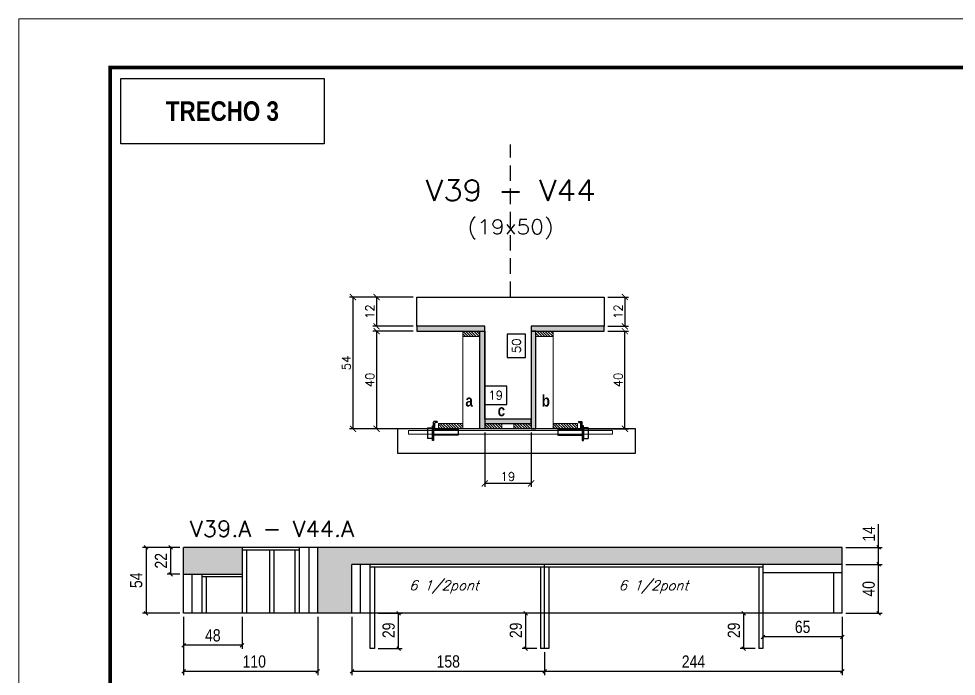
# Model space of a CAD drawing. Extents: x 0 to 6325, y 10169 to 19307.
# Drawn here: x 0 to 769, y 11828 to 12367 of the extents above; entities that cross this region are included whole.
import ezdxf
from ezdxf.enums import TextEntityAlignment as Align

# ---------------------------------------------------------------- set-up
doc = ezdxf.new("R2010")
doc.units = 0
doc.linetypes.add('DASHED', pattern=[0.75, 0.5, -0.25])
doc.linetypes.add('HIDDEN', pattern=[9.525, 6.35, -3.175])
for name, color, linetype in [('1', 1, 'Continuous'), ('barrote', 251, 'Continuous'), ('COTA', 241, 'Continuous'), ('Cota Seção (2x)', 4, 'Continuous'), ('detalhes', 4, 'Continuous'), ('Hachura', 253, 'Continuous'), ('NOMENCLATURA', 7, 'Continuous'), ('Painéis', 200, 'Continuous'), ('presilha', 1, 'Continuous'), ('SARR_2.2x7', 40, 'Continuous'), ('SARR_3.5x7', 81, 'Continuous'), ('texto', 7, 'Continuous'), ('Texto de Titulo', 7, 'Continuous'), ('Texto Qtd Sarr', 242, 'Continuous')]:
    doc.layers.add(name, color=color, linetype=linetype)
for name, color, linetype, lineweight in [('CONCRETO', 251, 'Continuous', 25), ('Folhas', 255, 'Continuous', 9), ('Madeira', 126, 'Continuous', 18), ('SARRAFO DE PRESSAO', 251, 'DASHED', 9), ('SCO-___-LAJ', 2, 'Continuous', 0), ('Texto Seção', 7, 'Continuous', 15)]:
    doc.layers.add(name, color=color, linetype=linetype, lineweight=lineweight)
doc.styles.add('COTA TECNICA', font='techl___.ttf', dxfattribs={"height": 10})
doc.styles.add('REGUA-120', font='ROMANS.shx', dxfattribs={"height": 15})
doc.styles.add('ROMANC', font='techb___.ttf', dxfattribs={"height": 2.5})
doc.styles.add('Romans', font='romans.shx')
doc.styles.add('TECNICA', font='techb___.ttf', dxfattribs={"height": 10})
doc.dimstyles.new('Cota Seção (2x)', dxfattribs={"dimtxt": 7, "dimasz": 5, "dimexe": 3, "dimexo": 3, "dimgap": 2, "dimtad": 3, "dimdec": 1, "dimlfac": 0.5, "dimzin": 12, "dimdsep": 46, "dimtxsty": 'Romans', "dimblk": 'ARCHTICK', "dimcen": 0, "dimclrd": 4, "dimclre": 4, "dimclrt": 1, "dimadec": 1, "dimazin": 3, "dimtfac": 1, "dimtdec": 1, "dimtmove": 0, "dimatfit": 3, "dimldrblk": 'OBLIQUE', "dimfxl": 1, "dimtolj": 1, "dimtzin": 12, "dimarcsym": 0})
doc.dimstyles.new('Cota Seção interna', dxfattribs={"dimtxt": 7, "dimasz": 6, "dimexe": 0.18, "dimexo": 2, "dimgap": -4, "dimtad": 3, "dimdec": 1, "dimlfac": 0.5, "dimzin": 12, "dimdsep": 46, "dimtxsty": 'Romans', "dimblk": 'ARCHTICK', "dimcen": 0.09, "dimse1": 1, "dimse2": 1, "dimsd1": 1, "dimsd2": 1, "dimclrd": 180, "dimclre": 5, "dimclrt": 1, "dimadec": 0, "dimazin": 3, "dimtfac": 1, "dimtdec": 1, "dimtofl": 0, "dimtmove": 0, "dimatfit": 3, "dimldrblk": 'ARCHTICK', "dimfxl": 1, "dimtolj": 1, "dimtzin": 0, "dimarcsym": 0})
doc.dimstyles.new('PAINEL', dxfattribs={"dimtxt": 10, "dimasz": 3, "dimexe": 3, "dimexo": 3, "dimgap": 3, "dimtad": 1, "dimdec": 1, "dimzin": 12, "dimdsep": 46, "dimtxsty": 'COTA TECNICA', "dimblk1": 'OBLIQUE', "dimblk2": 'OBLIQUE', "dimsah": 1, "dimcen": 0.9, "dimclrd": 4, "dimclre": 4, "dimclrt": 240, "dimadec": 1, "dimazin": 3, "dimtfac": 1, "dimtdec": 1, "dimtmove": 0, "dimatfit": 3, "dimfxl": 1, "dimtolj": 1, "dimtzin": 12, "dimarcsym": 0})
pattern_1 = [(315, (23338.6246, 3801.3004), (1.12253202, 1.12253202), [])]

# ---------------------------------------------------------------- blocks, each defined once
blk = doc.blocks.new('9999999999')
at = {"layer": 'Folhas'}
blk.add_lwpolyline([(98138.98, 34190.21), (99623.98, 34190.21), (99623.98, 35240.21), (98138.98, 35240.21)], close=True, dxfattribs=at)
at = {"layer": 'Folhas', "color": 30, "const_width": 3}
blk.add_lwpolyline([(98213.98, 34230.21), (99583.98, 34230.21), (99583.98, 35200.21), (98213.98, 35200.21)], close=True, dxfattribs=at)
blk = doc.blocks.new('titulo1')
at = {"layer": 'Defpoints', "color": 252, "linetype": 'HIDDEN', "ltscale": 2}
blk.add_line((0, 0), (0, 125), dxfattribs=at)
at = {"layer": 'Defpoints', "style": 'Romans', "oblique": 15}
blk.add_attdef('FOLHA', text='', height=10, dxfattribs=at).set_placement((0, 15.58), align=Align.MIDDLE_CENTER)
at = {"layer": 'Texto Qtd Sarr', "color": 3, "style": 'Romans', "oblique": 15}
for tag, height, p in [('TITULO', 17, (0, 71.45)), ('SEÇÃO', 12, (0, 41.55))]:
    blk.add_attdef(tag, text='', height=height, dxfattribs=at).set_placement(p, align=Align.MIDDLE_CENTER)
blk = doc.blocks.new('_ArchTick')
at = {"color": 0, "linetype": 'ByBlock', "const_width": 0.15}
blk.add_lwpolyline([(-0.5, -0.5), (0.5, 0.5)], dxfattribs=at)
blk = doc.blocks.new('*D400')
at = {"layer": 'COTA', "color": 4, "lineweight": -2, "transparency": 16777216}
for p, q in [((483, 12138.94), (499.88, 12138.94)), ((496.88, 12138.94), (496.88, 12114.94)), ((483, 12114.94), (499.88, 12114.94))]:
    blk.add_line(p, q, dxfattribs=at)
at = {"layer": 'Defpoints', "color": 0, "transparency": 16777216}
for p in [(480, 12138.94), (480, 12114.94), (496.88, 12114.94)]:
    blk.add_point(p, dxfattribs=at)
at = {"layer": 'COTA', "color": 4, "lineweight": -2, "transparency": 16777216, "xscale": 5, "yscale": 5, "zscale": 5}
for p, rotation in [((496.88, 12138.94), 90), ((496.88, 12114.94), 270)]:
    blk.add_blockref('_ArchTick', p, dxfattribs=dict(at, rotation=rotation))
at = {"layer": 'COTA', "color": 1, "transparency": 16777216, "insert": (491.38, 12126.94), "char_height": 7, "attachment_point": 5, "rotation": 90, "style": 'Romans'}
blk.add_mtext('\\A1;12', dxfattribs=at)
blk = doc.blocks.new('_Oblique')
at = {"layer": '1', "color": 0, "lineweight": -2}
blk.add_line((-0.5, -0.5), (0.5, 0.5), dxfattribs=at)
blk = doc.blocks.new('*D401')
at = {"layer": 'COTA', "color": 4, "lineweight": -2, "transparency": 16777216}
for p, q in [((323.4, 12138.94), (271.03, 12138.94)), ((274.03, 12030.94), (274.03, 12138.94)), ((345.4, 12030.94), (271.03, 12030.94))]:
    blk.add_line(p, q, dxfattribs=at)
at = {"layer": 'Defpoints', "color": 0, "transparency": 16777216}
for p in [(274.03, 12138.94), (326.4, 12138.94), (348.4, 12030.94)]:
    blk.add_point(p, dxfattribs=at)
at = {"layer": 'COTA', "color": 4, "lineweight": -2, "transparency": 16777216, "xscale": 5, "yscale": 5, "zscale": 5}
for p, rotation in [((274.03, 12138.94), 90), ((274.03, 12030.94), 270)]:
    blk.add_blockref('_ArchTick', p, dxfattribs=dict(at, rotation=rotation))
at = {"layer": 'COTA', "color": 1, "transparency": 16777216, "insert": (268.53, 12084.94), "char_height": 7, "attachment_point": 5, "rotation": 90, "style": 'Romans'}
blk.add_mtext('\\A1;54', dxfattribs=at)
blk = doc.blocks.new('*D402')
at = {"layer": 'COTA', "color": 4, "lineweight": -2, "transparency": 16777216}
for p, q in [((483, 12110.94), (499.88, 12110.94)), ((496.88, 12030.94), (496.88, 12110.94)), ((456.6, 12030.94), (499.88, 12030.94))]:
    blk.add_line(p, q, dxfattribs=at)
at = {"layer": 'Defpoints', "color": 0, "transparency": 16777216}
for p in [(480, 12110.94), (496.88, 12110.94), (453.6, 12030.94)]:
    blk.add_point(p, dxfattribs=at)
at = {"layer": 'COTA', "color": 4, "lineweight": -2, "transparency": 16777216, "xscale": 5, "yscale": 5, "zscale": 5}
for p, rotation in [((496.88, 12110.94), 90), ((496.88, 12030.94), 270)]:
    blk.add_blockref('_ArchTick', p, dxfattribs=dict(at, rotation=rotation))
at = {"layer": 'COTA', "color": 1, "transparency": 16777216, "insert": (491.38, 12070.94), "char_height": 7, "attachment_point": 5, "rotation": 90, "style": 'Romans'}
blk.add_mtext('\\A1;40', dxfattribs=at)
blk = doc.blocks.new('*D403')
at = {"layer": 'Cota Seção (2x)', "color": 180, "lineweight": -2, "transparency": 16777216}
for p, q in [((415.5, 12108.61), (400.5, 12108.61)), ((400.5, 12108.61), (400.5, 12089.28)), ((415.5, 12089.28), (415.5, 12108.61)), ((400.5, 12089.28), (415.5, 12089.28))]:
    blk.add_line(p, q, dxfattribs=at)
at = {"layer": 'Defpoints', "color": 0, "transparency": 16777216}
for p in [(419.5, 12138.94), (431, 12138.94), (431, 12038.94)]:
    blk.add_point(p, dxfattribs=at)
at = {"layer": 'Cota Seção (2x)', "color": 1, "transparency": 16777216, "insert": (408, 12098.94), "char_height": 7, "attachment_point": 5, "rotation": 90, "style": 'Romans'}
blk.add_mtext('\\A1;50', dxfattribs=at)
blk = doc.blocks.new('*D404')
at = {"layer": 'COTA', "color": 4, "lineweight": -2, "transparency": 16777216}
for p, q in [((323.4, 12138.94), (290.35, 12138.94)), ((293.35, 12138.94), (293.35, 12114.94)), ((323.4, 12114.94), (290.35, 12114.94))]:
    blk.add_line(p, q, dxfattribs=at)
at = {"layer": 'Defpoints', "color": 0, "transparency": 16777216}
for p in [(326.4, 12138.94), (293.35, 12114.94), (326.4, 12114.94)]:
    blk.add_point(p, dxfattribs=at)
at = {"layer": 'COTA', "color": 4, "lineweight": -2, "transparency": 16777216, "xscale": 5, "yscale": 5, "zscale": 5}
for p, rotation in [((293.35, 12138.94), 90), ((293.35, 12114.94), 270)]:
    blk.add_blockref('_ArchTick', p, dxfattribs=dict(at, rotation=rotation))
at = {"layer": 'COTA', "color": 1, "transparency": 16777216, "insert": (287.85, 12126.94), "char_height": 7, "attachment_point": 5, "rotation": 90, "style": 'Romans'}
blk.add_mtext('\\A1;12', dxfattribs=at)
blk = doc.blocks.new('*D405')
at = {"layer": 'COTA', "color": 4, "lineweight": -2, "transparency": 16777216}
for p, q in [((323.4, 12110.94), (290.35, 12110.94)), ((293.35, 12110.94), (293.35, 12030.94)), ((345.4, 12030.94), (290.35, 12030.94))]:
    blk.add_line(p, q, dxfattribs=at)
at = {"layer": 'Defpoints', "color": 0, "transparency": 16777216}
for p in [(326.4, 12110.94), (293.35, 12030.94), (348.4, 12030.94)]:
    blk.add_point(p, dxfattribs=at)
at = {"layer": 'COTA', "color": 4, "lineweight": -2, "transparency": 16777216, "xscale": 5, "yscale": 5, "zscale": 5}
for p, rotation in [((293.35, 12110.94), 90), ((293.35, 12030.94), 270)]:
    blk.add_blockref('_ArchTick', p, dxfattribs=dict(at, rotation=rotation))
at = {"layer": 'COTA', "color": 1, "transparency": 16777216, "insert": (287.85, 12070.94), "char_height": 7, "attachment_point": 5, "rotation": 90, "style": 'Romans'}
blk.add_mtext('\\A1;40', dxfattribs=at)
blk = doc.blocks.new('PRESILHA METÁLICA 1')
at = {"layer": 'presilha'}
for p, q in [((0, 13), (6, 13)), ((0, 13), (0, 0)), ((6, 15.5), (7.5, 15.5)), ((6, -2.5), (6, 15.5)), ((6, 13), (6, 0)), ((7.5, 10.6), (7.5, 19.9)), ((7.5, 15.5), (7.5, -2.5)), ((12, 21), (8.6, 21)), ((9, 11.6), (9, 18.9)), ((12, 19.5), (9.6, 19.5)), ((12, 21), (12, 19.5)), ((6, 0), (0, 0)), ((37.5, 4.1), (7.5, 4.1)), ((37.5, 11), (9.6, 11)), ((37.5, 11), (37.5, 4.1)), ((7.5, -2.5), (6, -2.5))]:
    blk.add_line(p, q, dxfattribs=at)
for centre, radius, start, end in [((8.6, 19.9), 1.14, 90, 180), ((9.6, 18.9), 0.57, 90, 180), ((9.6, 11.6), 0.57, 180, 270)]:
    blk.add_arc(centre, radius, start, end, dxfattribs=at)
blk = doc.blocks.new('*D406')
at = {"layer": 'COTA', "color": 4, "lineweight": -2, "transparency": 16777216}
for p, q in [((382, 12027.94), (382, 11983.22)), ((420, 12027.94), (420, 11983.22)), ((382, 11986.22), (420, 11986.22))]:
    blk.add_line(p, q, dxfattribs=at)
at = {"layer": 'Defpoints', "color": 0, "transparency": 16777216}
for p in [(382, 12030.94), (420, 12030.94), (420, 11986.22)]:
    blk.add_point(p, dxfattribs=at)
at = {"layer": 'COTA', "color": 4, "lineweight": -2, "transparency": 16777216, "xscale": 5, "yscale": 5, "zscale": 5, "rotation": 180}
blk.add_blockref('_ArchTick', (382, 11986.22), dxfattribs=at)
at = {"layer": 'COTA', "color": 4, "lineweight": -2, "transparency": 16777216, "xscale": 5, "yscale": 5, "zscale": 5}
blk.add_blockref('_ArchTick', (420, 11986.22), dxfattribs=at)
at = {"layer": 'COTA', "color": 1, "transparency": 16777216, "insert": (401, 11991.72), "char_height": 7, "attachment_point": 5, "style": 'Romans'}
blk.add_mtext('\\A1;19', dxfattribs=at)
blk = doc.blocks.new('*D407')
at = {"layer": 'Cota Seção (2x)', "color": 180, "lineweight": -2, "transparency": 16777216}
for p, q in [((400, 12065.94), (382, 12065.94)), ((382, 12065.94), (382, 12050.94)), ((400, 12050.94), (400, 12065.94)), ((382, 12050.94), (400, 12050.94))]:
    blk.add_line(p, q, dxfattribs=at)
at = {"layer": 'Defpoints', "color": 0, "transparency": 16777216}
for p in [(420, 12046.94), (382.01, 12030.94), (420, 12030.94)]:
    blk.add_point(p, dxfattribs=at)
at = {"layer": 'Cota Seção (2x)', "color": 1, "transparency": 16777216, "insert": (391, 12058.44), "char_height": 7, "attachment_point": 5, "style": 'Romans'}
blk.add_mtext('\\A1;19', dxfattribs=at)
blk = doc.blocks.new('*D408')
at = {"layer": 'COTA', "color": 4, "linetype": 'ByBlock', "lineweight": -2, "transparency": 16777216}
for p, q in [((675.12, 11876.7), (675.12, 11828.98)), ((431.12, 11847.7), (431.12, 11828.98)), ((675.12, 11831.98), (431.12, 11831.98))]:
    blk.add_line(p, q, dxfattribs=at)
at = {"layer": 'Defpoints', "color": 0, "linetype": 'ByBlock', "transparency": 16777216}
for p in [(675.12, 11879.7), (431.12, 11850.7), (431.12, 11831.98)]:
    blk.add_point(p, dxfattribs=at)
at = {"layer": 'COTA', "color": 4, "linetype": 'ByBlock', "lineweight": -2, "transparency": 16777216, "xscale": 3, "yscale": 3, "zscale": 3, "rotation": 180}
blk.add_blockref('_Oblique', (431.12, 11831.98), dxfattribs=at)
at = {"layer": 'COTA', "color": 4, "linetype": 'ByBlock', "lineweight": -2, "transparency": 16777216, "xscale": 3, "yscale": 3, "zscale": 3}
blk.add_blockref('_Oblique', (675.12, 11831.98), dxfattribs=at)
at = {"layer": 'COTA', "color": 240, "linetype": 'ByBlock', "transparency": 16777216, "insert": (553.12, 11840.05), "char_height": 10, "attachment_point": 5, "style": 'COTA TECNICA'}
blk.add_mtext('\\A1;244', dxfattribs=at)
blk = doc.blocks.new('*D409')
at = {"layer": 'COTA', "color": 4, "linetype": 'ByBlock', "lineweight": -2, "transparency": 16777216}
for p, q in [((273.1, 11876.7), (273.1, 11828.98)), ((431.12, 11847.7), (431.12, 11828.98)), ((431.12, 11831.98), (273.1, 11831.98))]:
    blk.add_line(p, q, dxfattribs=at)
at = {"layer": 'Defpoints', "color": 0, "linetype": 'ByBlock', "transparency": 16777216}
for p in [(273.1, 11879.7), (431.12, 11850.7), (273.1, 11831.98)]:
    blk.add_point(p, dxfattribs=at)
at = {"layer": 'COTA', "color": 4, "linetype": 'ByBlock', "lineweight": -2, "transparency": 16777216, "xscale": 3, "yscale": 3, "zscale": 3, "rotation": 180}
blk.add_blockref('_Oblique', (273.1, 11831.98), dxfattribs=at)
at = {"layer": 'COTA', "color": 4, "linetype": 'ByBlock', "lineweight": -2, "transparency": 16777216, "xscale": 3, "yscale": 3, "zscale": 3}
blk.add_blockref('_Oblique', (431.12, 11831.98), dxfattribs=at)
at = {"layer": 'COTA', "color": 240, "linetype": 'ByBlock', "transparency": 16777216, "insert": (352.11, 11840.11), "char_height": 10, "width": 210.731, "attachment_point": 5, "style": 'COTA TECNICA'}
blk.add_mtext('\\A1;158', dxfattribs=at)
blk = doc.blocks.new('*D395')
at = {"layer": 'COTA', "color": 4, "lineweight": -2, "transparency": 16777216}
for p, q in [((245.1, 11876.7), (245.1, 11828.98)), ((135.1, 11873.01), (135.1, 11828.98)), ((245.1, 11831.98), (135.1, 11831.98))]:
    blk.add_line(p, q, dxfattribs=at)
at = {"layer": 'Defpoints', "color": 0, "transparency": 16777216}
for p in [(135.1, 11876.01), (245.1, 11879.7), (135.1, 11831.98)]:
    blk.add_point(p, dxfattribs=at)
at = {"layer": 'COTA', "color": 4, "lineweight": -2, "transparency": 16777216, "xscale": 3, "yscale": 3, "zscale": 3, "rotation": 180}
blk.add_blockref('_Oblique', (135.1, 11831.98), dxfattribs=at)
at = {"layer": 'COTA', "color": 4, "lineweight": -2, "transparency": 16777216, "xscale": 3, "yscale": 3, "zscale": 3}
blk.add_blockref('_Oblique', (245.1, 11831.98), dxfattribs=at)
at = {"layer": 'COTA', "color": 240, "transparency": 16777216, "insert": (193.1, 11840.08), "char_height": 10, "attachment_point": 5, "style": 'COTA TECNICA'}
blk.add_mtext('\\A1;110', dxfattribs=at)
blk = doc.blocks.new('*D847')
at = {"layer": 'COTA', "color": 4, "lineweight": -2, "transparency": 16777216}
for p, q in [((135.1, 11876.7), (135.1, 11850.42)), ((183.1, 11876.7), (183.1, 11850.42)), ((183.1, 11853.42), (135.1, 11853.42))]:
    blk.add_line(p, q, dxfattribs=at)
at = {"layer": 'Defpoints', "color": 0, "transparency": 16777216}
for p in [(135.1, 11879.7), (183.1, 11879.7), (135.1, 11853.42)]:
    blk.add_point(p, dxfattribs=at)
at = {"layer": 'COTA', "color": 4, "lineweight": -2, "transparency": 16777216, "xscale": 3, "yscale": 3, "zscale": 3, "rotation": 180}
blk.add_blockref('_Oblique', (135.1, 11853.42), dxfattribs=at)
at = {"layer": 'COTA', "color": 4, "lineweight": -2, "transparency": 16777216, "xscale": 3, "yscale": 3, "zscale": 3}
blk.add_blockref('_Oblique', (183.1, 11853.42), dxfattribs=at)
at = {"layer": 'COTA', "color": 240, "transparency": 16777216, "insert": (159.1, 11861.51), "char_height": 10, "attachment_point": 5, "style": 'COTA TECNICA'}
blk.add_mtext('\\A1;48', dxfattribs=at)
blk = doc.blocks.new('*D848')
at = {"layer": 'COTA', "color": 4, "lineweight": -2, "transparency": 16777216}
for p, q in [((424.62, 11879.7), (412.66, 11879.7)), ((415.66, 11850.7), (415.66, 11879.7)), ((424.62, 11850.7), (412.66, 11850.7))]:
    blk.add_line(p, q, dxfattribs=at)
at = {"layer": 'Defpoints', "color": 0, "transparency": 16777216}
for p in [(415.66, 11879.7), (427.62, 11879.7), (427.62, 11850.7)]:
    blk.add_point(p, dxfattribs=at)
at = {"layer": 'COTA', "color": 4, "lineweight": -2, "transparency": 16777216, "xscale": 3, "yscale": 3, "zscale": 3}
for p, rotation in [((415.66, 11879.7), 90), ((415.66, 11850.7), 270)]:
    blk.add_blockref('_Oblique', p, dxfattribs=dict(at, rotation=rotation))
at = {"layer": 'COTA', "color": 240, "transparency": 16777216, "insert": (407.58, 11865.7), "char_height": 10, "attachment_point": 5, "rotation": 90, "style": 'COTA TECNICA'}
blk.add_mtext('\\A1;29', dxfattribs=at)
blk = doc.blocks.new('*D849')
at = {"layer": 'COTA', "color": 4, "lineweight": -2, "transparency": 16777216}
for p, q in [((294.6, 11879.7), (314.35, 11879.7)), ((311.35, 11850.7), (311.35, 11879.7)), ((294.6, 11850.7), (314.35, 11850.7))]:
    blk.add_line(p, q, dxfattribs=at)
at = {"layer": 'Defpoints', "color": 0, "transparency": 16777216}
for p in [(291.6, 11879.7), (311.35, 11879.7), (291.6, 11850.7)]:
    blk.add_point(p, dxfattribs=at)
at = {"layer": 'COTA', "color": 4, "lineweight": -2, "transparency": 16777216, "xscale": 3, "yscale": 3, "zscale": 3}
for p, rotation in [((311.35, 11879.7), 90), ((311.35, 11850.7), 270)]:
    blk.add_blockref('_Oblique', p, dxfattribs=dict(at, rotation=rotation))
at = {"layer": 'COTA', "color": 240, "transparency": 16777216, "insert": (303.26, 11865.7), "char_height": 10, "attachment_point": 5, "rotation": 90, "style": 'COTA TECNICA'}
blk.add_mtext('\\A1;29', dxfattribs=at)
blk = doc.blocks.new('*D850')
at = {"layer": 'COTA', "color": 4, "lineweight": -2, "transparency": 16777216}
for p, q in [((603.62, 11879.7), (591.38, 11879.7)), ((594.38, 11850.7), (594.38, 11879.7)), ((603.62, 11850.7), (591.38, 11850.7))]:
    blk.add_line(p, q, dxfattribs=at)
at = {"layer": 'Defpoints', "color": 0, "transparency": 16777216}
for p in [(594.38, 11879.7), (606.62, 11879.7), (606.62, 11850.7)]:
    blk.add_point(p, dxfattribs=at)
at = {"layer": 'COTA', "color": 4, "lineweight": -2, "transparency": 16777216, "xscale": 3, "yscale": 3, "zscale": 3}
for p, rotation in [((594.38, 11879.7), 90), ((594.38, 11850.7), 270)]:
    blk.add_blockref('_Oblique', p, dxfattribs=dict(at, rotation=rotation))
at = {"layer": 'COTA', "color": 240, "transparency": 16777216, "insert": (586.29, 11865.7), "char_height": 10, "attachment_point": 5, "rotation": 90, "style": 'COTA TECNICA'}
blk.add_mtext('\\A1;29', dxfattribs=at)
blk = doc.blocks.new('*D851')
at = {"layer": 'COTA', "color": 4, "lineweight": -2, "transparency": 16777216}
for p, q in [((610.12, 11876.7), (610.12, 11857.3)), ((675.12, 11876.7), (675.12, 11857.3)), ((675.12, 11860.3), (610.12, 11860.3))]:
    blk.add_line(p, q, dxfattribs=at)
at = {"layer": 'Defpoints', "color": 0, "transparency": 16777216}
for p in [(610.12, 11879.7), (675.12, 11879.7), (610.12, 11860.3)]:
    blk.add_point(p, dxfattribs=at)
at = {"layer": 'COTA', "color": 4, "lineweight": -2, "transparency": 16777216, "xscale": 3, "yscale": 3, "zscale": 3, "rotation": 180}
blk.add_blockref('_Oblique', (610.12, 11860.3), dxfattribs=at)
at = {"layer": 'COTA', "color": 4, "lineweight": -2, "transparency": 16777216, "xscale": 3, "yscale": 3, "zscale": 3}
blk.add_blockref('_Oblique', (675.12, 11860.3), dxfattribs=at)
at = {"layer": 'COTA', "color": 240, "transparency": 16777216, "insert": (642.62, 11868.41), "char_height": 10, "attachment_point": 5, "style": 'COTA TECNICA'}
blk.add_mtext('\\A1;65', dxfattribs=at)
blk = doc.blocks.new('*D852')
at = {"layer": 'COTA', "color": 4, "lineweight": -2, "transparency": 16777216}
for p, q in [((678.12, 11919.7), (707.91, 11919.7)), ((704.91, 11879.7), (704.91, 11919.7)), ((678.12, 11879.7), (707.91, 11879.7))]:
    blk.add_line(p, q, dxfattribs=at)
at = {"layer": 'Defpoints', "color": 0, "transparency": 16777216}
for p in [(675.12, 11919.7), (704.91, 11919.7), (675.12, 11879.7)]:
    blk.add_point(p, dxfattribs=at)
at = {"layer": 'COTA', "color": 4, "lineweight": -2, "transparency": 16777216, "xscale": 3, "yscale": 3, "zscale": 3}
for p, rotation in [((704.91, 11919.7), 90), ((704.91, 11879.7), 270)]:
    blk.add_blockref('_Oblique', p, dxfattribs=dict(at, rotation=rotation))
at = {"layer": 'COTA', "color": 240, "transparency": 16777216, "insert": (696.8, 11899.7), "char_height": 10, "attachment_point": 5, "rotation": 90, "style": 'COTA TECNICA'}
blk.add_mtext('\\A1;40', dxfattribs=at)
blk = doc.blocks.new('*D853')
at = {"layer": 'COTA', "color": 4, "lineweight": -2, "transparency": 16777216}
for p, q in [((704.91, 11933.7), (704.91, 11952.82)), ((678.12, 11933.7), (707.91, 11933.7)), ((704.91, 11919.7), (704.91, 11933.7)), ((678.12, 11919.7), (707.91, 11919.7))]:
    blk.add_line(p, q, dxfattribs=at)
at = {"layer": 'Defpoints', "color": 0, "transparency": 16777216}
for p in [(675.12, 11933.7), (704.91, 11933.7), (675.12, 11919.7)]:
    blk.add_point(p, dxfattribs=at)
at = {"layer": 'COTA', "color": 4, "lineweight": -2, "transparency": 16777216, "xscale": 3, "yscale": 3, "zscale": 3}
for p, rotation in [((704.91, 11933.7), 90), ((704.91, 11919.7), 270)]:
    blk.add_blockref('_Oblique', p, dxfattribs=dict(at, rotation=rotation))
at = {"layer": 'COTA', "color": 240, "transparency": 16777216, "insert": (696.83, 11944.76), "char_height": 10, "attachment_point": 5, "rotation": 90, "style": 'COTA TECNICA'}
blk.add_mtext('\\A1;14', dxfattribs=at)
blk = doc.blocks.new('*D910')
at = {"layer": 'COTA', "color": 4, "lineweight": -2, "transparency": 16777216}
for p, q in [((132.1, 11933.7), (121.61, 11933.7)), ((124.61, 11911.7), (124.61, 11933.7)), ((132.1, 11911.7), (121.61, 11911.7))]:
    blk.add_line(p, q, dxfattribs=at)
at = {"layer": 'Defpoints', "color": 0, "transparency": 16777216}
for p in [(124.61, 11933.7), (135.1, 11933.7), (135.1, 11911.7)]:
    blk.add_point(p, dxfattribs=at)
at = {"layer": 'COTA', "color": 4, "lineweight": -2, "transparency": 16777216, "xscale": 3, "yscale": 3, "zscale": 3}
for p, rotation in [((124.61, 11933.7), 90), ((124.61, 11911.7), 270)]:
    blk.add_blockref('_Oblique', p, dxfattribs=dict(at, rotation=rotation))
at = {"layer": 'COTA', "color": 240, "transparency": 16777216, "insert": (116.61, 11922.7), "char_height": 10, "attachment_point": 5, "rotation": 90, "style": 'COTA TECNICA'}
blk.add_mtext('\\A1;22', dxfattribs=at)
blk = doc.blocks.new('*D911')
at = {"layer": 'COTA', "color": 4, "lineweight": -2, "transparency": 16777216}
for p, q in [((132.1, 11933.7), (101.43, 11933.7)), ((104.43, 11933.7), (104.43, 11879.7)), ((132.1, 11879.7), (101.43, 11879.7))]:
    blk.add_line(p, q, dxfattribs=at)
at = {"layer": 'Defpoints', "color": 0, "transparency": 16777216}
for p in [(135.1, 11933.7), (104.43, 11879.7), (135.1, 11879.7)]:
    blk.add_point(p, dxfattribs=at)
at = {"layer": 'COTA', "color": 4, "lineweight": -2, "transparency": 16777216, "xscale": 3, "yscale": 3, "zscale": 3}
for p, rotation in [((104.43, 11933.7), 90), ((104.43, 11879.7), 270)]:
    blk.add_blockref('_Oblique', p, dxfattribs=dict(at, rotation=rotation))
at = {"layer": 'COTA', "color": 240, "transparency": 16777216, "insert": (96.32, 11906.7), "char_height": 10, "attachment_point": 5, "rotation": 90, "style": 'COTA TECNICA'}
blk.add_mtext('\\A1;54', dxfattribs=at)

msp = doc.modelspace()

# ---------------------------------------------------------------- hatches: boundary and pattern name
at = {"layer": 'COTA'}
h = msp.add_hatch(dxfattribs=at)
h.set_pattern_fill('AR-CONC', color=241, scale=0.03)
h.paths.add_polyline_path([(183.1, 11911.7), (183.1, 11933.7), (135.1, 11933.7), (135.1, 11911.7)])
h.paths.add_polyline_path([(273.1, 11919.7), (675.12, 11919.7), (675.12, 11933.7), (245.1, 11933.7), (245.1, 11879.7), (273.1, 11879.7)])
at = {"layer": 'Hachura'}
h = msp.add_hatch(color=256, dxfattribs=at)
h.dxf.hatch_style = 1
h.paths.add_polyline_path([(382, 12110.94), (382, 12114.94), (326.4, 12114.94), (326.4, 12110.94)])
h = msp.add_hatch(color=256, dxfattribs=at)
h.dxf.hatch_style = 1
h.paths.add_polyline_path([(424, 12114.94), (420, 12114.94), (420, 12030.94), (424, 12030.94)])
h = msp.add_hatch(color=256, dxfattribs=at)
h.dxf.hatch_style = 1
h.paths.add_polyline_path([(480, 12110.94), (480, 12114.94), (420, 12114.94), (420, 12110.94)])
h = msp.add_hatch(dxfattribs=at)
h.set_pattern_fill('ANSI31', color=256, scale=0.5, angle=270, style=0)
h.set_pattern_definition([(315, (23338.6246, 3803.3004), (1.12253202, 1.12253202), [])])
h.paths.add_polyline_path([(378, 12106.54), (378, 12110.94), (364, 12110.94), (364, 12106.54)])
h = msp.add_hatch(color=256, dxfattribs=at)
h.dxf.hatch_style = 1
h.paths.add_polyline_path([(378, 12110.94), (382, 12110.94), (382, 12030.94), (378, 12030.94)])
h = msp.add_hatch(dxfattribs=at)
h.set_pattern_fill('ANSI31', color=256, scale=0.5, angle=270, style=0)
h.set_pattern_definition([(315, (23338.6246, 3803.3004), (1.12253202, 1.12253202), [])])
h.paths.add_polyline_path([(424, 12106.54), (424, 12110.94), (438, 12110.94), (438, 12106.54)])
h = msp.add_hatch(color=256, dxfattribs=at)
h.dxf.hatch_style = 1
h.paths.add_polyline_path([(420, 12035.34), (420, 12038.94), (382, 12038.94), (382, 12035.34)])
h = msp.add_hatch(dxfattribs=at)
h.set_pattern_fill('ANSI31', color=256, scale=0.5, angle=270, style=0)
h.set_pattern_definition([(315, (23338.6246, 3801.3004), (1.12253202, 1.12253202), [])])
h.paths.add_polyline_path([(344, 12030.94), (344, 12035.34), (364, 12035.34), (364, 12030.94)])
h = msp.add_hatch(dxfattribs=at)
h.set_pattern_fill('ANSI31', color=256, scale=0.5, angle=270, style=0)
h.set_pattern_definition(pattern_1)
h.paths.add_polyline_path([(382, 12030.94), (382, 12035.34), (396, 12035.34), (396, 12030.94)])
h = msp.add_hatch(dxfattribs=at)
h.set_pattern_fill('ANSI31', color=256, scale=0.5, angle=270, style=0)
h.set_pattern_definition(pattern_1)
h.paths.add_polyline_path([(420, 12030.94), (420, 12035.34), (406, 12035.34), (406, 12030.94)])
h = msp.add_hatch(dxfattribs=at)
h.set_pattern_fill('ANSI31', color=256, scale=0.5, angle=270, style=0)
h.set_pattern_definition(pattern_1)
h.paths.add_polyline_path([(458, 12030.94), (458, 12035.34), (438, 12035.34), (438, 12030.94)])

# ---------------------------------------------------------------- linework, layer by layer
at = {"layer": 'barrote'}
msp.add_lwpolyline([(310.55, 12010.94), (505.73, 12010.94), (505.73, 12030.94), (310.55, 12030.94)], close=True, dxfattribs=at)
at = {"layer": 'CONCRETO'}
msp.add_lwpolyline([(326.4, 12114.94), (326.4, 12138.94), (480, 12138.94), (480, 12114.94), (420, 12114.94), (420, 12038.94), (382, 12038.94), (382, 12114.94)], close=True, dxfattribs=at)
at = {"layer": 'COTA'}
for p, q in [((135.1, 11911.7), (135.1, 11933.7)), ((183.1, 11933.7), (135.1, 11933.7)), ((675.12, 11933.7), (245.1, 11933.7)), ((675.12, 11919.7), (675.12, 11933.7)), ((183.1, 11911.7), (183.1, 11879.7)), ((273.1, 11879.7), (245.1, 11879.7)), ((291.6, 11850.7), (288.1, 11850.7)), ((434.62, 11850.7), (427.62, 11850.7))]:
    msp.add_line(p, q, dxfattribs=at)
msp.add_lwpolyline([(83.57, 12318.12), (250.35, 12318.12), (250.35, 12264.46), (83.57, 12264.46)], close=True, dxfattribs=at)
at = {"layer": 'Madeira'}
for points in [[(378, 12106.54), (378, 12110.94), (364, 12110.94), (364, 12106.54)], [(378, 12110.94), (364, 12110.94), (364, 12030.94), (378, 12030.94)], [(424, 12106.54), (424, 12110.94), (438, 12110.94), (438, 12106.54)], [(424, 12110.94), (438, 12110.94), (438, 12030.94), (424, 12030.94)], [(344, 12030.94), (344, 12035.34), (364, 12035.34), (364, 12030.94)], [(382, 12030.94), (382, 12035.34), (396, 12035.34), (396, 12030.94)], [(420, 12030.94), (420, 12035.34), (406, 12035.34), (406, 12030.94)], [(458, 12030.94), (458, 12035.34), (438, 12035.34), (438, 12030.94)]]:
    msp.add_lwpolyline(points, close=True, dxfattribs=at)
at = {"layer": 'Painéis', "linetype": 'ByBlock'}
for p, q in [((245.1, 11933.7), (183.1, 11933.7)), ((183.1, 11933.7), (183.1, 11911.7)), ((245.1, 11879.7), (245.1, 11933.7)), ((675.12, 11919.7), (273.1, 11919.7)), ((273.1, 11879.7), (273.1, 11919.7)), ((431.12, 11850.7), (431.12, 11919.7)), ((675.12, 11879.7), (675.12, 11919.7)), ((135.1, 11879.7), (135.1, 11911.7)), ((135.1, 11911.7), (183.1, 11911.7)), ((245.1, 11879.7), (135.1, 11879.7)), ((675.12, 11879.7), (273.1, 11879.7))]:
    msp.add_line(p, q, dxfattribs=at)
at = {"layer": 'Painéis'}
for points in [[(382, 12110.94), (382, 12114.94), (326.4, 12114.94), (326.4, 12110.94)], [(480, 12110.94), (480, 12114.94), (420, 12114.94), (420, 12110.94)], [(378, 12110.94), (382, 12110.94), (382, 12030.94), (378, 12030.94)], [(424, 12110.94), (420, 12110.94), (420, 12030.94), (424, 12030.94)], [(420, 12035.34), (420, 12038.94), (382, 12038.94), (382, 12035.34)]]:
    msp.add_lwpolyline(points, close=True, dxfattribs=at)
at = {"layer": 'SARR_2.2x7', "linetype": 'Continuous'}
for p, q in [((230.1, 11931.5), (183.1, 11931.5)), ((238.1, 11879.7), (238.1, 11933.7)), ((280.1, 11879.7), (280.1, 11919.7)), ((431.12, 11917.5), (288.1, 11917.5)), ((610.12, 11917.5), (431.12, 11917.5)), ((142.1, 11879.7), (142.1, 11911.7)), ((183.1, 11909.5), (150.1, 11909.5)), ((675.12, 11912.7), (610.12, 11912.7)), ((668.12, 11879.7), (668.12, 11912.7))]:
    msp.add_line(p, q, dxfattribs=at)
at = {"layer": 'SARR_3.5x7'}
for p, q in [((186.6, 11931.5), (186.6, 11879.7)), ((205.69, 11931.5), (205.69, 11879.7)), ((209.19, 11931.5), (209.19, 11879.7)), ((226.6, 11879.7), (226.6, 11931.5)), ((230.1, 11879.7), (230.1, 11933.7)), ((288.1, 11850.7), (288.1, 11919.7)), ((291.6, 11917.5), (291.6, 11850.7)), ((427.62, 11917.5), (427.62, 11850.7)), ((434.62, 11917.5), (434.62, 11850.7)), ((606.62, 11917.5), (606.62, 11850.7)), ((610.12, 11919.7), (610.12, 11850.7)), ((150.1, 11911.7), (150.1, 11879.7)), ((153.6, 11909.5), (153.6, 11879.7)), ((153.6, 11879.7), (150.1, 11879.7)), ((610.12, 11850.7), (606.62, 11850.7))]:
    msp.add_line(p, q, dxfattribs=at)
at = {"layer": 'SCO-___-LAJ', "color": 1}
msp.add_lwpolyline([(319.55, 12029.61), (486.86, 12029.61), (486.86, 12026.41), (319.55, 12026.41)], close=True, dxfattribs=at)

# ---------------------------------------------------------------- block references
at = {"layer": 'presilha', "yscale": 0.6666666666666666, "zscale": 0.6666666666666666}
for p, xscale in [((335.14, 12022.98), 0.6666666666666666), ((466.87, 12022.98), -0.6666666666666666)]:
    msp.add_blockref('PRESILHA METÁLICA 1', p, dxfattribs=dict(at, xscale=xscale))
at = {"layer": 'SARRAFO DE PRESSAO', "color": 6, "linetype": 'ByBlock'}
msp.add_blockref('9999999999', (-98138.98, -22873.08), dxfattribs=at)
at = {"layer": 'Texto Seção'}
ref = msp.add_blockref('titulo1', (403.2, 12138.94), dxfattribs=at)
ref.add_attrib('TITULO', 'V39 - V44', dxfattribs={"layer": 'Texto de Titulo', "color": 7, "height": 17, "style": 'Romans', "width": 1.1}).set_placement((403.2, 12226.44), align=Align.MIDDLE_CENTER)
ref.add_attrib('SEÇÃO', '(19x50)', dxfattribs={"layer": 'Texto de Titulo', "color": 7, "height": 12, "style": 'Romans', "width": 1.1}).set_placement((403.2, 12196.44), align=Align.MIDDLE_CENTER)

# ---------------------------------------------------------------- texts
at = {"layer": 'detalhes', "style": 'TECNICA'}
for s, p in [('b', (428.72, 12049.13)), ('a', (366.18, 12049.14)), ('c', (392.6, 12041.18))]:
    msp.add_text(s, height=9.6, dxfattribs=at).set_placement(p)
at = {"layer": 'NOMENCLATURA', "color": 2, "insert": (166.96, 12291.29), "char_height": 16, "attachment_point": 5, "style": 'ROMANC'}
msp.add_mtext('TRECHO 3', dxfattribs=at)
at = {"layer": 'texto', "color": 2, "char_height": 8, "attachment_point": 5, "style": 'Romans'}
for insert in [(348.54, 11901.28), (520.31, 11901.28)]:
    msp.add_mtext('{\\Q19;\\C256;6 1/2pont}', dxfattribs=dict(at, insert=insert))
at = {"layer": 'Texto Seção', "style": 'REGUA-120', "width": 1.05}
msp.add_text('V39.A - V44.A', height=13, dxfattribs=at).set_placement((140.33, 11942.43))

# ---------------------------------------------------------------- dimensions: what is measured, and where the dimension line sits
at = {"layer": 'COTA'}
for base, p1, p2, angle, dimstyle, picture, middle in [((274.03, 12138.94), (348.4, 12030.94), (326.4, 12138.94), 90, 'Cota Seção (2x)', '*D401', (268.53, 12084.94)), ((293.35, 12114.94), (326.4, 12138.94), (326.4, 12114.94), 90, 'Cota Seção (2x)', '*D404', (287.85, 12126.94)), ((496.88, 12114.94), (480, 12138.94), (480, 12114.94), 90, 'Cota Seção (2x)', '*D400', (491.38, 12126.94)), ((293.35, 12030.94), (326.4, 12110.94), (348.4, 12030.94), 90, 'Cota Seção (2x)', '*D405', (287.85, 12070.94)), ((496.88, 12110.94), (453.6, 12030.94), (480, 12110.94), 90, 'Cota Seção (2x)', '*D402', (491.38, 12070.94)), ((704.91, 11933.7), (675.12, 11919.7), (675.12, 11933.7), 90, 'PAINEL', '*D853', (696.83, 11944.76)), ((104.43, 11879.7), (135.1, 11933.7), (135.1, 11879.7), 90, 'PAINEL', '*D911', (96.32, 11906.7)), ((124.61, 11933.7), (135.1, 11911.7), (135.1, 11933.7), 90, 'PAINEL', '*D910', (116.61, 11922.7)), ((704.91, 11919.7), (675.12, 11879.7), (675.12, 11919.7), 90, 'PAINEL', '*D852', (696.8, 11899.7)), ((135.1, 11853.42), (183.1, 11879.7), (135.1, 11879.7), 180, 'PAINEL', '*D847', (159.1, 11861.51)), ((610.12, 11860.3), (675.12, 11879.7), (610.12, 11879.7), 180, 'PAINEL', '*D851', (642.62, 11868.41))]:
    dim = msp.add_linear_dim(base=base, p1=p1, p2=p2, angle=angle, dimstyle=dimstyle, dxfattribs=at)
    dim.commit()
    dim.dimension.update_dxf_attribs({"geometry": picture, "text_midpoint": middle})
dim = msp.add_linear_dim(base=(420, 11986.22), p1=(382, 12030.94), p2=(420, 12030.94), dimstyle='Cota Seção (2x)', dxfattribs=at)
dim.commit()
dim.dimension.update_dxf_attribs({"geometry": '*D406', "text_midpoint": (401, 11991.72)})
for base, p1, p2, angle, picture, middle in [((135.1, 11831.98), (245.1, 11879.7), (135.1, 11876.01), 180, '*D395', (193.1, 11831.98)), ((311.35, 11879.7), (291.6, 11850.7), (291.6, 11879.7), 90, '*D849', (311.35, 11865.7)), ((415.66, 11879.7), (427.62, 11850.7), (427.62, 11879.7), 90, '*D848', (415.66, 11865.7)), ((594.38, 11879.7), (606.62, 11850.7), (606.62, 11879.7), 90, '*D850', (594.38, 11865.7))]:
    dim = msp.add_linear_dim(base=base, p1=p1, p2=p2, angle=angle, dimstyle='PAINEL', dxfattribs=at)
    dim.commit()
    dim.dimension.update_dxf_attribs({"geometry": picture, "text_midpoint": middle, "dimtype": 160})
at = {"layer": 'COTA', "linetype": 'ByBlock'}
dim = msp.add_linear_dim(base=(273.1, 11831.98), p1=(431.12, 11850.7), p2=(273.1, 11879.7), angle=180, dimstyle='PAINEL', override={"dimtmove": 1}, dxfattribs=at)
dim.commit()
dim.dimension.update_dxf_attribs({"geometry": '*D409', "text_midpoint": (352.11, 11840.11)})
dim = msp.add_linear_dim(base=(431.12, 11831.98), p1=(675.12, 11879.7), p2=(431.12, 11850.7), angle=180, dimstyle='PAINEL', dxfattribs=at)
dim.commit()
dim.dimension.update_dxf_attribs({"geometry": '*D408', "text_midpoint": (553.12, 11840.05)})
at = {"layer": 'Cota Seção (2x)'}
dim = msp.add_linear_dim(base=(419.5, 12138.94), p1=(431, 12038.94), p2=(431, 12138.94), angle=90, dimstyle='Cota Seção interna', dxfattribs=at)
dim.commit()
dim.dimension.update_dxf_attribs({"geometry": '*D403', "text_midpoint": (419.5, 12098.94), "dimtype": 160})
dim = msp.add_linear_dim(base=(420, 12046.94), p1=(382.01, 12030.94), p2=(420, 12030.94), dimstyle='Cota Seção interna', dxfattribs=at)
dim.commit()
dim.dimension.update_dxf_attribs({"geometry": '*D407', "text_midpoint": (391, 12046.94), "dimtype": 160})

doc.saveas('drawing.dxf')
